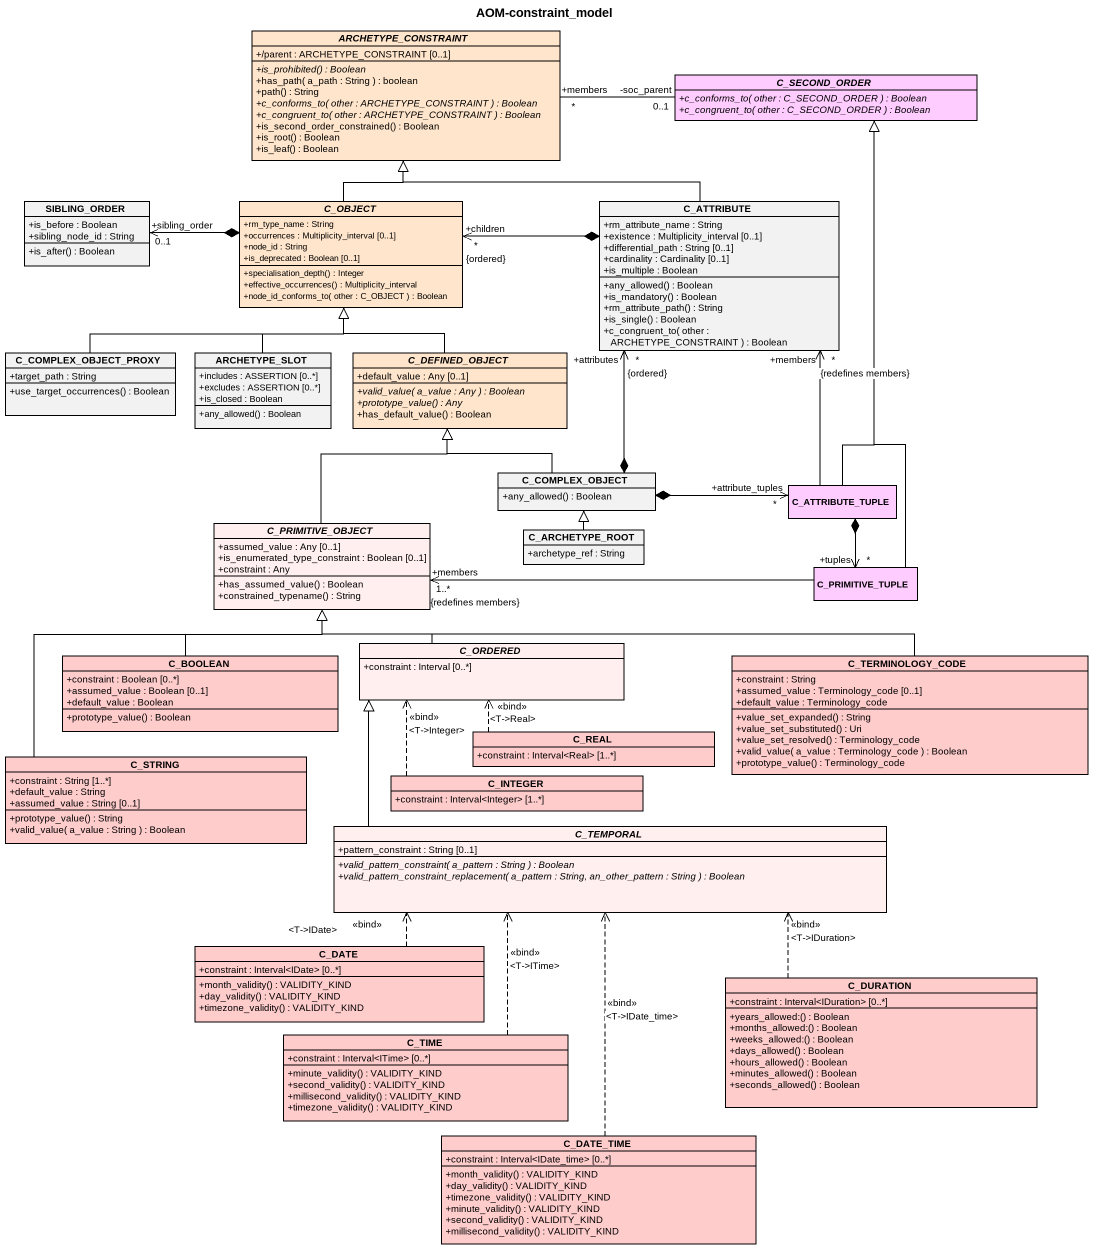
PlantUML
@startuml
title AOM-constraint_model
hide circle
hide empty members
skinparam classAttributeIconSize 0
abstract class ARCHETYPE_CONSTRAINT #FFE5CB {
  +/parent : ARCHETYPE_CONSTRAINT [0..1]
  {abstract} +is_prohibited() : Boolean
  +has_path( a_path : String ) : boolean
  +path() : String
  {abstract} +c_conforms_to( other : ARCHETYPE_CONSTRAINT ) : Boolean
  {abstract} +c_congruent_to( other : ARCHETYPE_CONSTRAINT ) : Boolean
  +is_second_order_constrained() : Boolean
  +is_root() : Boolean
  +is_leaf() : Boolean
}
abstract class C_SECOND_ORDER #FFCCFF {
  {abstract} +c_conforms_to( other : C_SECOND_ORDER ) : Boolean
  {abstract} +c_congruent_to( other : C_SECOND_ORDER ) : Boolean
}
class SIBLING_ORDER {
  +is_before : Boolean
  +sibling_node_id : String
  +is_after() : Boolean
}
abstract class C_OBJECT #FFE5CB {
  +rm_type_name : String
  +occurrences : Multiplicity_interval [0..1]
  +node_id : String
  +is_deprecated : Boolean [0..1]
  +specialisation_depth() : Integer
  +effective_occurrences() : Multiplicity_interval
  +node_id_conforms_to( other : C_OBJECT ) : Boolean
}
class C_ATTRIBUTE {
  +rm_attribute_name : String
  +existence : Multiplicity_interval [0..1]
  +differential_path : String [0..1]
  +cardinality : Cardinality [0..1]
  +is_multiple : Boolean
  +any_allowed() : Boolean
  +is_mandatory() : Boolean
  +rm_attribute_path() : String
  +is_single() : Boolean
  +c_congruent_to( other : ARCHETYPE_CONSTRAINT ) : Boolean
}
class C_COMPLEX_OBJECT_PROXY {
  +target_path : String
  +use_target_occurrences() : Boolean
}
class ARCHETYPE_SLOT {
  +includes : ASSERTION [0..*]
  +excludes : ASSERTION [0..*]
  +is_closed : Boolean
  +any_allowed() : Boolean
}
abstract class C_DEFINED_OBJECT #FFE5CB {
  +default_value : Any [0..1]
  {abstract} +valid_value( a_value : Any ) : Boolean
  {abstract} +prototype_value() : Any
  +has_default_value() : Boolean
}
class C_COMPLEX_OBJECT {
  +any_allowed() : Boolean
}
abstract class C_PRIMITIVE_OBJECT #FFEFEF {
  +assumed_value : Any [0..1]
  +is_enumerated_type_constraint : Boolean [0..1]
  +constraint : Any
  +has_assumed_value() : Boolean
  +constrained_typename() : String
}
class C_ATTRIBUTE_TUPLE #FFCCFF
class C_ARCHETYPE_ROOT {
  +archetype_ref : String
}
class C_PRIMITIVE_TUPLE #FFCCFF
abstract class C_ORDERED #FFEFEF {
  +constraint : Interval [0..*]
}
class C_BOOLEAN #FFCCCC {
  +constraint : Boolean [0..*]
  +assumed_value : Boolean [0..1]
  +default_value : Boolean
  +prototype_value() : Boolean
}
class C_TERMINOLOGY_CODE #FFCCCC {
  +constraint : String
  +assumed_value : Terminology_code [0..1]
  +default_value : Terminology_code
  +value_set_expanded() : String
  +value_set_substituted() : Uri
  +value_set_resolved() : Terminology_code
  +valid_value( a_value : Terminology_code ) : Boolean
  +prototype_value() : Terminology_code
}
class C_STRING #FFCCCC {
  +constraint : String [1..*]
  +default_value : String
  +assumed_value : String [0..1]
  +prototype_value() : String
  +valid_value( a_value : String ) : Boolean
}
class C_REAL #FFCCCC {
  +constraint : Interval<Real> [1..*]
}
class C_INTEGER #FFCCCC {
  +constraint : Interval<Integer> [1..*]
}
abstract class C_TEMPORAL #FFEFEF {
  +pattern_constraint : String [0..1]
  {abstract} +valid_pattern_constraint( a_pattern : String ) : Boolean
  {abstract} +valid_pattern_constraint_replacement( a_pattern : String, an_other_pattern : String ) : Boolean
}
class C_DATE #FFCCCC {
  +constraint : Interval<IDate> [0..*]
  +month_validity() : VALIDITY_KIND
  +day_validity() : VALIDITY_KIND
  +timezone_validity() : VALIDITY_KIND
}
class C_DURATION #FFCCCC {
  +constraint : Interval<IDuration> [0..*]
  +years_allowed:() : Boolean
  +months_allowed:() : Boolean
  +weeks_allowed:() : Boolean
  +days_allowed() : Boolean
  +hours_allowed() : Boolean
  +minutes_allowed() : Boolean
  +seconds_allowed() : Boolean
}
class C_TIME #FFCCCC {
  +constraint : Interval<ITime> [0..*]
  +minute_validity() : VALIDITY_KIND
  +second_validity() : VALIDITY_KIND
  +millisecond_validity() : VALIDITY_KIND
  +timezone_validity() : VALIDITY_KIND
}
class C_DATE_TIME #FFCCCC {
  +constraint : Interval<IDate_time> [0..*]
  +month_validity() : VALIDITY_KIND
  +day_validity() : VALIDITY_KIND
  +timezone_validity() : VALIDITY_KIND
  +minute_validity() : VALIDITY_KIND
  +second_validity() : VALIDITY_KIND
  +millisecond_validity() : VALIDITY_KIND
}
C_SECOND_ORDER "-soc_parent\n0..1" -left- "+members\n*" ARCHETYPE_CONSTRAINT
C_OBJECT -up-|> ARCHETYPE_CONSTRAINT
C_OBJECT *-left-> "+sibling_order\n0..1" SIBLING_ORDER
C_ATTRIBUTE -left-|> ARCHETYPE_CONSTRAINT
C_ATTRIBUTE *-left-> "+children\n*\n{ordered}" C_OBJECT
C_COMPLEX_OBJECT_PROXY -right-|> C_OBJECT
ARCHETYPE_SLOT -up-|> C_OBJECT
C_DEFINED_OBJECT -up-|> C_OBJECT
C_COMPLEX_OBJECT *-up-> "+attributes\n*\n{ordered}" C_ATTRIBUTE
C_COMPLEX_OBJECT -up-|> C_DEFINED_OBJECT
C_COMPLEX_OBJECT *-right-> "+attribute_tuples\n*" C_ATTRIBUTE_TUPLE
C_PRIMITIVE_OBJECT -up-|> C_DEFINED_OBJECT
C_ATTRIBUTE_TUPLE -up-|> C_SECOND_ORDER
C_ATTRIBUTE_TUPLE -up-> "+members\n*\n{redefines members}" C_ATTRIBUTE
C_ATTRIBUTE_TUPLE *--> "+tuples\n*" C_PRIMITIVE_TUPLE
C_ARCHETYPE_ROOT -up-|> C_COMPLEX_OBJECT
C_PRIMITIVE_TUPLE -up-|> C_SECOND_ORDER
C_PRIMITIVE_TUPLE -left-> "+members\n1..*\n{redefines members}" C_PRIMITIVE_OBJECT
C_ORDERED -up-|> C_PRIMITIVE_OBJECT
C_BOOLEAN -up-|> C_PRIMITIVE_OBJECT
C_TERMINOLOGY_CODE -left-|> C_PRIMITIVE_OBJECT
C_STRING -up-|> C_PRIMITIVE_OBJECT
C_REAL .up.> C_ORDERED : <<bind>>\n<T->Real>
C_INTEGER .up.> C_ORDERED : <<bind>>\n<T->Integer>
C_TEMPORAL -up-|> C_ORDERED
C_DATE .right.> C_TEMPORAL : <<bind>>\n<T->IDate>
C_DURATION .up.> C_TEMPORAL : <<bind>>\n<T->IDuration>
C_TIME .up.> C_TEMPORAL : <<bind>>\n<T->ITime>
C_DATE_TIME .up.> C_TEMPORAL : <<bind>>\n<T->IDate_time>
@enduml
